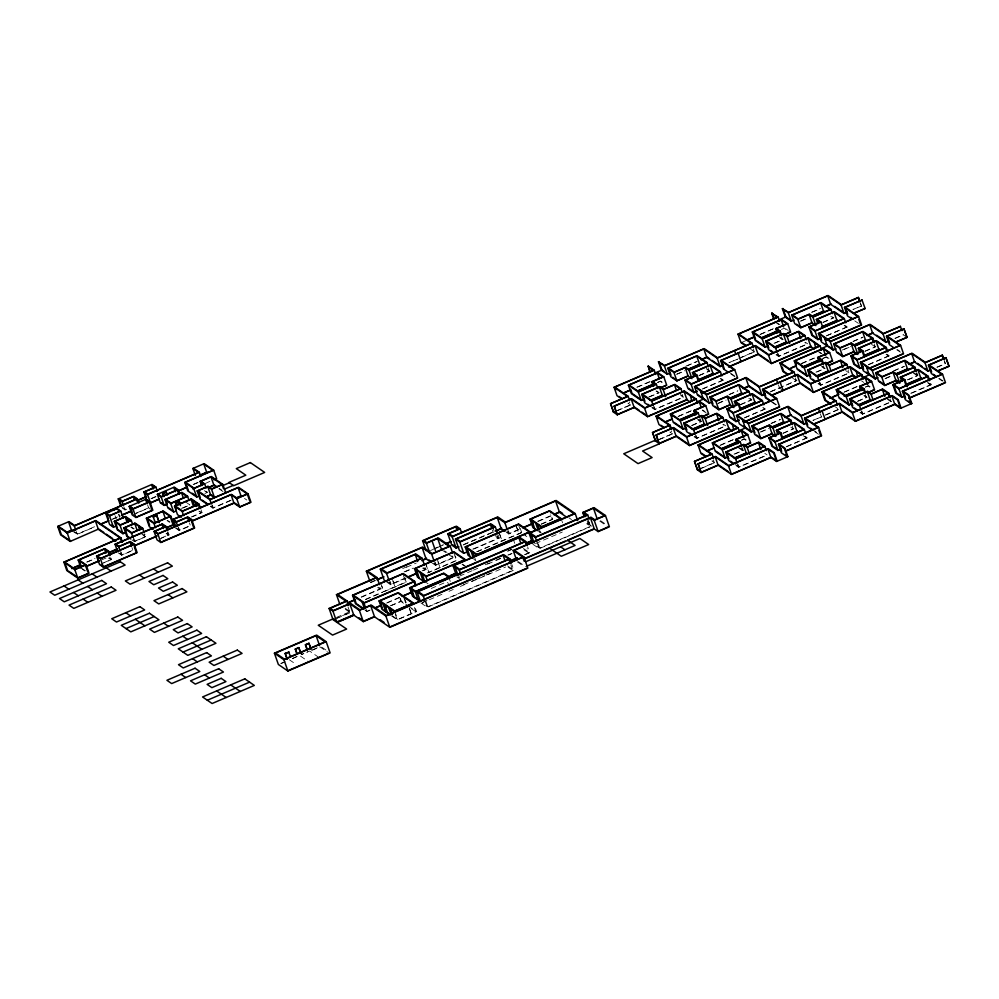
<?xml version="1.0" encoding="UTF-8"?>
<svg xmlns="http://www.w3.org/2000/svg" width="999" height="999" viewBox="0 0 999 999"><rect width="100%" height="100%" fill="white"/><g stroke="black" fill="none" stroke-linecap="round" stroke-linejoin="round"><path stroke-width="0.75" stroke-dasharray="5 3.75" d="M151.011 498.601L156.643 496.191M122.477 508.216L125.012 509.965L127.835 508.753M151.773 498.489L155.994 496.678M94.543 526.735L77.647 533.978L74.213 531.618M112.85 518.893L119.892 515.871M193.107 484.478L198.739 482.055M71.553 530.419L77.273 534.353L94.48 526.972M111.688 519.605L120.28 515.909M193.906 484.34L198.114 482.542M136.376 513.061L149.051 507.629M205.369 483.479L210.252 481.168M132.904 514.76L148.676 508.004L147.69 505.182M204.895 493.481L207.63 492.307L205.082 490.559M181.456 508.429L189.81 504.845L185.539 501.91M182.917 508.016L190.559 504.732M143.069 534.952L144.93 536.875L134.79 541.221L132.38 539.56M199.575 511.563L202.01 512.612L192.158 516.833M191.221 517.02L201.261 512.724L198.376 510.739M86.551 562.125L94.992 558.503M131.88 539.847L134.428 541.595L145.692 536.763L144.705 533.941M210.801 506.068L213.274 507.779L231.581 499.937M87.3 562.012L94.343 558.99M210.352 506.393L212.899 508.154L231.206 500.299M101.798 559.84L106.056 558.016M103.759 562.712L110.802 559.69L109.815 556.88M119.855 553.334L122.065 554.857L133.329 550.024M161.251 538.061L168.294 535.039L167.308 532.23M176.236 527.922L179.558 530.207L190.821 525.374M100.287 564.41L111.551 559.577L110.564 556.768M117.994 552.684L121.691 555.232L132.954 550.399L131.968 547.589M159.191 539.16L169.043 534.927L168.057 532.117M175.474 528.034L179.183 530.581L190.447 525.749L189.46 522.939M636.738 387.237L650.811 381.206M686.013 366.109L697.277 361.276M760.651 334.103L774.725 328.072M811.338 312.375L819.779 308.753M637.487 387.125L650.162 381.693M687.05 365.871L696.915 361.65M741.683 342.445L745.916 340.634M759.989 334.603L774.075 328.559M812.374 312.138L820.816 308.516M657.841 382.23L660.639 381.044L663.074 382.717M676.348 374.3L684.715 370.716M800.261 321.166L807.242 318.182M657.442 382.617L660.264 381.406L664.834 384.565M677.16 374.163L684.203 371.153M781.355 329.483L784.178 328.284L789.897 332.217M801.073 321.029L806.705 318.619M616.296 410.914L630.369 404.882L629.382 402.06M648.676 397.028L658.541 392.807L655.993 391.059M699.375 375.299L709.228 371.066L708.241 368.256M728.945 362.612L737.574 359.128L729.52 362.575M738.798 358.391L754.282 351.748L753.296 348.938M774 343.294L782.442 339.672L781.468 336.863M823.276 322.165L833.141 317.932L830.756 316.296M852.846 309.478L861.488 305.994L853.433 309.453M617.694 410.527L631.131 404.77L628.696 403.097M649.587 396.853L659.29 392.694L655.469 390.072M698.888 375.711L709.977 370.954M741.608 357.392L755.044 351.636L752.609 349.962M774.887 343.132L783.204 339.56L779.382 336.938M822.801 322.577L833.89 317.832L831.418 316.121M651.41 406.78L654.994 409.24L683.154 397.165L682.167 394.343M702.871 388.711L722.577 380.257L721.59 377.435M776.523 354.458L778.908 356.106L807.067 344.031L804.782 342.457M826.772 335.577L846.49 327.123L845.504 324.313M652.135 407.904L654.62 409.602L683.903 397.053M702.409 389.111L723.338 380.144L722.352 377.335M776.048 354.77L778.533 356.481L807.816 343.918L805.381 342.232M826.323 335.976L847.252 327.01L846.265 324.2M678.696 416.108L691.37 410.676M729.395 394.38L737.836 390.746M801.21 363.586L815.284 357.542M853.308 341.246L863.161 337.013M678.046 416.608L692.132 410.564M729.02 394.742L737.462 391.121M801.96 363.474L816.046 357.43M852.934 341.621L862.786 337.387M718.318 403.171L725.286 400.174M822.327 358.566L825.124 357.38M842.232 350.037L850.599 346.453M717.719 403.646L726.161 400.025M823.326 358.354L826.136 357.155L831.867 361.089M844.442 349.3L850.074 346.89M658.254 439.785L672.339 433.753L671.353 430.931M692.057 425.299L700.499 421.678L699.512 418.856M739.934 404.77L751.198 399.937L750.212 397.127M770.903 391.483L796.253 380.619L795.266 377.797M815.971 372.165L824.412 368.544L823.426 365.721M865.246 351.036L875.112 346.803L874.125 343.993M894.817 338.349L903.271 334.727L906.892 337.225M659.665 439.398L673.089 433.641L670.666 431.968M691.545 425.724L701.261 421.566L700.274 418.743M740.858 404.583L751.947 399.825L749.462 398.126M770.142 392.02L797.002 380.507L793.368 377.997M816.845 372.003L825.174 368.431M864.772 351.448L875.861 346.69L873.376 344.992M895.404 338.324L903.458 334.865M433.578 548.913L437.799 547.102M439.21 546.49L443.431 544.68M430.457 550.561L433.254 549.375M434.64 548.776L443.019 545.179M694.58 436.463L696.952 438.111L725.124 426.036L722.826 424.45M744.829 417.582L764.547 409.128L762.162 407.48M818.481 383.329L820.866 384.977L849.038 372.902L848.051 370.08M868.743 364.448L888.461 355.994L887.474 353.184M694.105 436.775L696.59 438.474L725.873 425.924L723.438 424.238M744.38 417.982L765.296 409.016L764.31 406.193M818.019 383.641L820.504 385.352L849.787 372.789M868.293 364.847L889.21 355.881L888.223 353.072M374.525 580.619L370.304 582.429L372.689 584.078M402.684 568.543L406.905 566.733M375.636 580.469L371.428 582.267L373.813 583.903M406.456 567.245L416.258 563.049M463.736 544.505L494.717 531.218M463.174 545.054L492.744 532.38M404.12 571.878L412.637 568.219M405.094 571.778L413.536 568.156M361.538 596.84L379.832 588.998L377.46 587.35M385.377 580.232L391.108 584.165L405.182 578.121M422.077 570.879L424.9 569.68L423.913 566.858M433.778 563.199L436.163 564.847L453.059 557.592L452.072 554.782M472.777 549.15L498.114 538.274L497.127 535.464M506.843 531.693L509.378 533.441L520.654 528.621M537.549 521.366L550.212 515.934M361.251 597.277L380.969 588.823L379.982 586.013M386.763 582.13L390.547 584.727L406.156 578.034M423.189 570.729L426.024 569.505L425.037 566.695M432.03 562.937L435.601 565.397L454.195 557.43L451.785 555.781M473.701 549.063L499.25 538.111L498.264 535.302M506.281 532.255L508.828 534.003L520.092 529.17M538.399 521.328L551.061 515.896M720.666 444.98L734.752 438.948M771.353 423.251L779.807 419.617M844.58 391.845L857.254 386.413M893.868 370.716L903.72 366.496M720.017 445.479L734.09 439.435M770.991 423.613L780.843 419.393M843.93 392.345L858.004 386.301M893.493 371.091L904.757 366.258M365.347 599.462L406.181 581.955L404.707 577.734M427.31 572.902L456.88 560.227L455.394 556.006M476.585 551.773L521.653 532.455L525.462 535.077M541.358 524L552.622 519.168L551.635 516.346M365.909 599.437L382.467 592.345M455.144 561.176L428.908 572.427L426.436 565.397M477.197 551.723L521.278 532.817L518.806 525.786M541.358 524.213L552.247 519.542L550.287 513.911M741.782 439.972L744.567 438.786L748.226 441.296M760.289 432.043L768.656 428.459M865.696 386.85L868.481 385.651L872.139 388.174M885.589 378.309L891.17 375.924M741.383 440.359L744.193 439.148L749.924 443.094M761.088 431.905L768.131 428.883M865.296 387.225L868.106 386.026L873.825 389.96M885.002 378.771L892.045 375.761M336.551 617.394L349.225 611.962M334.465 619.105L349.95 612.462L343.993 608.366M337 618.331L351.086 612.3M370.142 609.977L367.307 611.201L365.597 610.014M387.137 602.697L399.875 597.227M507.692 550.998L511.85 549.225M365.035 610.252L366.933 611.563L369.755 610.364M386.65 603.121L399.325 597.677M507.742 551.186L511.975 549.375M698.813 469.268L714.31 462.624L713.323 459.802M734.015 454.17L742.469 450.549L741.483 447.727M783.303 433.042L793.156 428.808L792.17 425.999M812.874 420.354L821.515 416.87L813.461 420.317M825.549 414.922L838.223 409.49L835.788 407.817M857.929 401.036L866.383 397.415L865.396 394.593M907.217 379.907L917.07 375.674L916.083 372.864M936.787 367.22L945.229 363.599L944.255 360.789M701.635 468.269L715.059 462.512L712.637 460.839M734.902 453.996L743.219 450.437L742.232 447.614M782.829 433.454L793.918 428.696M825.549 415.134L838.973 409.378M857.429 401.461L867.132 397.302L863.323 394.68M908.116 379.732L917.831 375.562L916.845 372.752M937.362 367.182L945.429 363.736L944.442 360.914M485.202 564.797L489.448 562.974M496.515 559.952L500.761 558.129M507.829 555.094L512.075 553.271M390.284 605.819L401.298 601.098L407.018 605.032M459.465 576.161L472.14 570.716M473.538 570.117L477.772 568.306M487.624 564.085L501.71 558.041M508.741 555.019L511.563 553.821M535.501 543.556L562.25 532.08M391.146 605.656L400.924 601.473L405.344 604.52M431.243 588.473L446.416 581.967L448.551 583.428M589.51 522.527L586.688 523.726L590.509 526.361L539.81 548.089L534.09 544.155M524.325 554.732L528.546 552.922L527.072 548.701M525.437 554.57L529.682 552.759L527.709 547.127M532.954 544.318L539.26 548.651L590.222 526.798M422.39 602.385L429.483 599.338M463.561 584.727L473.501 580.469M474.925 579.857L484.865 575.599M486.276 574.987L490.534 573.164M280.994 663.336L284.94 661.638M292.42 658.428L296.391 656.73M312.687 649.737L319.28 646.915M441.908 594.33L422.102 602.834L427.822 606.768L512.737 570.354L510.776 564.722M448.988 591.296L453.234 589.472M460.314 586.438L464.56 584.627M471.64 581.593L505.606 567.02M735.351 464.51L738.923 466.983L767.082 454.907L764.797 453.321M786.8 446.453L806.518 437.999L805.531 435.177M860.451 412.2L862.836 413.848L890.996 401.773L890.009 398.951M910.713 393.319L930.431 384.865L929.445 382.043M280.881 663.698L285.065 661.9M292.707 658.628L299.475 655.406L308.728 661.775M311.663 650.499L320.042 646.915L327.722 652.197M736.076 465.646L738.548 467.345L767.844 454.795M786.35 446.853L807.267 437.887L806.28 435.064M859.989 412.512L862.462 414.223L891.757 401.66L886.875 398.301M911.65 393.131L931.18 384.752L930.194 381.943M392.12 615.684L397.652 619.492L415.796 611.7L414.323 607.479M391.558 615.921L397.277 619.867L416.558 611.6L414.585 605.968M420.966 602.996L427.26 607.33L513.873 570.192L511.9 564.56M897.464 349.613L899.899 351.286M939.435 378.484L943.081 380.994M854.744 320.854L858.391 323.351M896.715 349.725L900.361 352.222M938.685 378.596L942.319 381.094M844.767 325.312L847.252 327.01M886.737 354.17L889.21 355.881M914.11 373.014L917.831 375.562M927.459 382.192L931.18 384.752M844.105 325.487L846.49 327.123M871.528 344.343L875.112 346.803M886.076 354.358L888.461 355.994M913.498 373.214L917.07 375.674M928.046 383.229L930.431 384.865M777.559 323.102L779.932 324.737M785.763 328.746L788.211 330.432M819.53 351.973L821.902 353.596M826.51 356.78L828.958 358.454M861.5 380.844L863.86 382.467M774.637 321.715L779.22 324.862M818.893 352.16L821.178 353.733M845.604 370.542L849.038 372.902M887.562 399.413L890.996 401.773M821.353 365.809L823.9 367.557M779.907 337.924L782.442 339.672M821.865 366.795L824.412 368.544M863.835 395.666L866.383 397.415M835.326 406.868L837.761 408.541M750.649 349.238L754.282 351.748M792.607 378.109L796.253 380.619M782.979 390.359L779.357 387.862L778.371 385.052M730.381 373.039L735.227 376.373M772.339 401.91L777.197 405.244M814.31 430.781L816.732 432.455M730.831 373.988L735.689 377.322M771.59 402.023L776.448 405.357M814.772 431.73L818.406 434.228M706.256 368.394L708.741 370.105M720.853 378.434L723.338 380.144M762.824 407.305L765.296 409.016M804.782 436.176L807.267 437.887M706.842 369.43L709.228 371.066M720.192 378.609L722.577 380.257M748.813 398.301L751.198 399.937M790.771 427.172L793.156 428.808M802.934 435.539L806.518 437.999M680.244 394.53L682.692 396.203M702.597 409.915L705.044 411.588M680.868 395.579L683.154 397.165M702.235 410.277L707.954 414.223M697.439 418.943L701.261 421.566M739.41 447.814L743.219 450.437M697.964 419.93L700.499 421.678M738.648 447.914L742.469 450.549M627.946 403.209L630.369 404.882M669.917 432.08L672.339 433.753M711.875 460.951L714.31 462.624M600.499 520.654L606.855 525.024M599.812 521.128L607.067 526.111M591.633 526.186L587.824 523.563L586.838 520.754M568.98 517.832L571.515 519.58M539.198 531.318L541.108 532.629M538.636 531.555L540.546 532.867L539.56 530.057M523.488 534.34L526.81 536.625M523.389 548.426L529.682 552.759M523.976 549.775L528.546 552.922M497.052 536.6L499.25 538.111M498.114 538.274L496.216 536.962L494.73 532.742M518.281 561.588L525.636 566.645M517.157 561.75L524.3 566.67M507.579 565.859L513.873 570.192M508.166 567.207L512.737 570.354M473.863 559.328L475.774 560.639L474.787 557.829M444.58 550.824L446.978 552.472M441.608 549.725L446.703 553.221M447.977 554.095L453.059 557.592M462.599 564.16L467.045 567.22M462.038 564.398L464.248 565.921M458.054 576.76L459.965 578.071M456.918 576.923L459.115 578.433M423.514 567.782L426.024 569.505M422.602 568.094L424.9 569.68M425.636 582.13L428.059 583.803M408.204 605.856L416.558 611.6M411.126 608.491L415.796 611.7M378.584 587.187L380.969 588.823M244.493 498.439L246.79 500.012M219.405 488.461L221.953 490.209M218.868 488.723L223.776 492.107M204.32 490.671L206.868 492.42M345.117 608.191L349.887 611.475M167.495 520.317L170.03 522.065M149.201 508.354L150.399 509.178M167.058 520.641L169.468 522.302M166.571 533.229L169.043 534.927M166.071 533.516L168.294 535.039M121.953 507.23L125.387 509.59L124.4 506.768M321.79 647.165L327.747 651.273M131.381 526.923L134.241 528.883M141.87 534.14L145.692 536.763M130.819 527.16L133.491 528.995M318.868 657.429L309.615 651.061L301.236 654.657L307.854 651.81M289.335 659.752L296.278 664.522M109.091 557.879L111.551 559.577M108.591 558.166L110.802 559.69M81.918 568.369L85.477 570.816M82.355 569.293L84.728 570.928M860.501 303.172L861.488 305.994M860.314 303.047L861.3 305.856M861.85 411.026L862.836 413.848M861.475 411.401L862.462 414.223M819.879 382.155L820.866 384.977M819.517 382.53L820.504 385.352M820.341 413.923L821.515 416.87M777.921 353.284L778.908 356.106M777.547 353.658L778.533 356.481M778.558 385.177L779.545 387.999M737.936 464.16L738.923 466.983M737.562 464.535L738.548 467.345M695.978 435.289L696.952 438.111M695.604 435.664L696.59 438.474M654.008 406.418L654.994 409.24M653.633 406.793L654.62 409.602M588.536 520.729L590.509 526.361M587.961 520.454L589.447 524.687M587.125 520.816L588.598 525.049M561.113 518.593L562.587 522.814M538.336 543.868L539.81 548.089M537.287 543.019L539.26 548.651M520.167 528.221L521.653 532.455M516.058 525.349L519.018 533.791M516.371 526.623L518.831 533.653M513.236 539.123L514.722 543.344M508.391 530.631L509.378 533.441M507.842 531.193L508.828 534.003M499.662 533.99L502.122 541.033M498.976 532.455L501.935 540.896M493.256 528.521L494.243 531.331M492.332 530.019L493.319 532.842M454.033 553.558L456.506 560.601M448.801 577.197L450.274 581.418M437.212 559.153L440.172 567.594M438.012 561.838L439.972 567.469M435.177 562.025L436.163 564.847M434.615 562.587L435.601 565.397M425.761 563.848L428.708 572.302M425.849 601.136L427.822 606.768M425.287 601.698L427.26 607.33M403.346 575.299L405.806 582.33L383.841 591.745L381.868 586.126M409.39 608.191L411.363 613.823M409.19 608.066L411.163 613.698M404.558 598.001L406.518 603.621M403.996 598.239L405.956 603.871M400.312 598.276L401.298 601.098M399.937 598.651L400.924 601.473M392.157 578.471L395.104 586.925M392.944 581.156L394.917 586.788M390.122 581.343L391.108 584.165M389.56 581.905L390.547 584.727M394.692 611.038L397.652 619.492M395.304 614.235L397.277 619.867M380.694 583.179L383.653 591.62M365.946 608.753L366.933 611.563M347.977 606.83L349.463 611.051M212.287 504.97L213.274 507.779M211.913 505.344L212.899 508.154M201.024 509.79L202.01 512.612M178.571 527.397L179.558 530.207M178.197 527.772L179.183 530.581M143.943 534.053L144.93 536.875M124.026 507.142L125.012 509.965M133.804 538.399L134.79 541.221M133.441 538.773L134.428 541.595M118.918 514.073L119.905 516.883M118.544 514.448L119.53 517.257M115.047 515.734L116.221 518.681M121.079 552.047L122.065 554.857M120.704 552.422L121.691 555.232M76.286 531.543L77.273 534.353"/><path stroke-width="1.5" d="M120.704 505.931L118.244 498.888L152.035 484.403L155.856 487.025L157.33 491.246M103.771 532.455L98.726 528.983L70.192 541.433L60.664 534.877L57.705 526.436L68.968 521.603L74.688 525.536L136.651 498.976L137.625 501.785M195.342 475.512L192.882 468.469L204.146 463.636L213.686 470.204L216.633 478.646L213.823 479.857M146.791 500.412L143.831 491.97L155.095 487.137L151.661 484.777L153.147 488.998M118.244 498.888L122.053 501.51L133.329 496.69L136.651 498.976M146.553 497.49L144.593 491.858L155.856 487.025M66.483 532.592L71.553 530.419L68.594 521.977L74.313 525.911L137.4 498.863L138.873 503.084M143.831 491.97L147.54 494.517L199.35 472.29L200.836 476.523M116.259 525.949L113.436 527.16L109.628 524.537L105.682 513.274L109.74 511.738M136.688 500.699L145.142 497.077M137.575 500.524L146.104 496.878M67.695 531.855L71.928 530.044M200.062 475.099L207.105 472.077M200.387 475.174L206.731 472.452L203.771 464.011L212.924 470.317L184.765 482.392L187.725 490.834L196.691 497.002L199.425 495.829M57.705 526.436L67.245 532.991L95.405 520.916L120.205 537.974L121.678 542.195M129.196 506.431L146.091 499.175L149.912 501.81L152.859 510.252L135.964 517.494L132.155 514.872L129.196 506.431L133.017 509.053L135.964 517.494M166.945 504.208L164.136 505.419L160.315 502.797L157.355 494.355L174.251 487.1L178.072 489.735L179.545 493.956M188.474 490.721L185.514 482.28L213.686 470.204M105.682 513.274L109.49 515.896L120.754 511.063L123.227 518.106M162.775 493.643C172.702 490.646 158.804 492.495 163.761 496.466M178.796 494.068L177.31 489.835L161.551 496.603L158.117 494.243M133.017 509.053L149.912 501.81M157.355 494.355L161.176 496.978L178.072 489.735M201.573 485.576L200.1 481.356L211.363 476.523L222.802 484.39L225.762 492.844M101.586 523.713L108.629 520.704M122.702 514.66L131.156 511.038M150.861 502.584L159.316 498.963M177.622 491.121L187.475 486.888M202.335 485.464L200.849 481.243L210.989 476.898L222.053 484.503L223.526 488.723M100.212 524.525L108.816 520.829M121.716 515.297L131.756 511.001M147.203 503.771L145.717 499.55L150.499 502.959L158.903 499.35M178.509 490.946L186.913 487.35M125.787 532.504L122.977 533.716L117.258 529.782L114.298 521.341L125.562 516.508L131.281 520.442L132.767 524.662M175.899 511.026L173.664 511.988L167.944 508.041L164.985 499.6L181.88 492.357L187.612 496.291L189.086 500.511M115.047 521.228L125.187 516.883L130.532 520.554L120.392 524.9L115.047 521.228L117.52 528.259M165.747 499.488L181.518 492.732L186.85 496.403L171.079 503.159L165.747 499.488L167.22 503.708M192.695 488.911L203.908 483.978L200.1 481.356M184.765 482.392L193.731 488.548L204.67 483.866L206.144 488.086M128.921 519.88L127.16 519.305L128.147 522.115M136.339 517.12L152.11 510.364M167.37 503.821L164.498 505.044L161.064 502.684M207.792 504.632L200.125 499.363L197.165 490.921L208.104 486.226L211.913 488.848L222.053 484.503M200.387 497.839L197.914 490.809L207.73 486.6L211.538 489.223L214.498 497.664L210.689 495.042L207.73 486.6M114.298 521.341L120.017 525.274L131.281 520.442M164.985 499.6L170.717 503.533L187.612 496.291M208.691 487.375L214.323 484.965L216.858 486.713M208.878 487.512L213.948 485.339L216.408 487.025M180.17 504.333C180.956 498.913 172.552 502.509 176.648 505.844M175.662 503.034L179.183 501.523M211.538 489.223L222.802 484.39M175.861 504.857L180.17 503.021M130.607 538.973L126.786 536.338L123.839 527.897L135.102 523.064L142.732 528.321L144.206 532.542M153.134 529.308L149.326 526.685L146.366 518.231L163.262 510.988L170.891 516.246L173.851 524.687L166.808 527.709M181.294 517.232L177.485 514.61L174.525 506.156L191.421 498.913L199.051 504.17L200.537 508.391M124.588 527.784L134.728 523.439L141.97 528.421L131.843 532.779L124.588 527.784L127.547 536.238L129.957 537.899M149.588 525.162L147.115 518.131L162.887 511.363L170.142 516.346L173.089 524.8L165.921 527.872M176.261 508.866L175.275 506.056L191.046 499.288L198.302 504.27L199.775 508.503M222.352 485.776L229.395 482.754M155.357 522.689L153.197 516.933L156.718 515.422L159.365 522.589M156.905 515.546L153.197 516.933M206.955 496.428L211.051 494.667L214.872 497.302M206.481 496.853L210.689 495.042M224.763 489.011L233.217 485.389M125.886 532.255L123.352 533.341L118.007 529.67M138.849 527.347L140.597 527.922L138.849 527.347L139.835 530.157M196.903 506.518L195.916 503.708L197.665 504.283M170.142 516.346L154.37 523.114L147.115 518.131M198.302 504.27L182.53 511.038L175.275 506.056M197.914 490.809L210.314 499.338L238.474 487.262L248.014 493.818L250.974 502.272L239.71 507.092L236.751 498.651L231.031 494.717L173.277 519.48L176.598 521.765L187.862 516.933L191.671 519.555L194.63 528.009L160.839 542.494L157.03 539.872L154.071 531.431L165.335 526.598L162.013 524.313L115.784 544.13L119.106 546.416L130.37 541.583L134.191 544.205L137.15 552.659L103.347 567.145L99.538 564.522L96.578 556.081L107.842 551.248L104.52 548.963L78.958 559.927L86.089 564.835L89.048 573.276L77.785 578.109L66.833 570.579L63.874 562.125L120.205 537.974M123.839 527.897L131.468 533.141L142.732 528.321M146.366 518.231L153.996 523.488L170.891 516.246M174.525 506.156L182.155 511.413L199.051 504.17M67.582 570.466L64.635 562.012L120.954 537.862L122.427 542.095M197.165 490.921L209.94 499.712L238.112 487.637L247.265 493.931L249.725 500.974M81.156 568.481L78.197 560.027L104.895 548.588L108.604 551.136L110.077 555.357M117.495 551.273L115.035 544.243L162.387 523.938L166.084 526.485L167.57 530.706M174.987 526.623L172.515 519.592L231.406 494.343L237.125 498.276L247.265 493.931M98.314 558.778L97.34 555.968L108.604 551.136M115.035 544.243L118.731 546.79L130.007 541.957L133.441 544.318L100.762 558.329L97.34 555.968M166.084 526.485L154.82 531.318L158.254 533.678L190.921 519.667L187.487 517.307L176.224 522.14L172.515 519.592M73.876 567.557L79.508 565.134M109.078 552.459L117.52 548.838M235.801 498.114L241.433 495.704M71.816 568.656L80.257 565.034M108.416 552.959L116.871 549.325M236.838 497.889L241.059 496.078L238.112 487.637M236.751 498.651L248.014 493.818M87.8 571.977L85.34 564.947L75.2 569.293L64.635 562.012M63.874 562.125L74.825 569.667L86.089 564.835M96.578 556.081L100.4 558.703L134.191 544.205M154.071 531.431L157.879 534.053L191.671 519.555M86.776 566.071L99.425 560.651M134.703 545.516L156.98 535.963M192.295 520.816L234.365 502.784L240.085 506.718L250.225 502.372M86.176 566.545L98.963 561.063M134.153 545.966L156.568 536.363M191.733 521.278L233.991 503.159L239.71 507.092M88.299 573.389L78.159 577.734L68.756 571.266M136.388 552.759L103.721 566.77L101.436 565.197M161.214 542.12L193.881 528.109L191.421 521.078M649.737 372.04L648.326 366.158L654.245 370.229L655.719 374.45M670.154 373.127L667.344 374.325L661.425 370.267L658.466 361.813L664.76 365.509L704.183 348.601L717.532 357.792L751.323 343.306L737.974 334.116L777.397 317.207L771.678 313.274L778.159 317.095L779.632 321.328M794.068 319.992L791.245 321.203L785.339 317.133L782.379 308.691L788.661 312.375L828.096 295.479L841.445 304.658L858.341 297.415L860.014 301.773M621.878 399.038L617.02 395.691L614.06 387.25L653.483 370.342L647.764 366.408M615.809 389.947L614.822 387.137L654.245 370.229M658.466 361.813L664.385 365.884L703.808 348.976L717.157 358.166L720.117 366.608L722.801 365.459M778.159 317.095L738.723 334.003L752.085 343.194L753.558 347.415M782.379 308.691L788.298 312.749L827.721 295.854L841.071 305.032L844.03 313.474L846.715 312.325M655.094 372.977L661.987 370.017L664.273 371.591M778.995 319.842L785.901 316.883L791.62 320.829M644.043 399.238L641.271 400.424L631.343 393.594L628.383 385.152L657.679 372.59L663.786 376.798L666.733 385.239L659.702 388.261M690.684 377.809L688.136 376.061L676.872 380.894L670.779 376.698L667.819 368.244L697.102 355.694L707.017 362.512L708.503 366.733M767.956 346.104L765.172 347.29L755.256 340.472L752.297 332.018L781.593 319.468L787.699 323.664L790.646 332.105L783.616 335.127M791.732 315.11L797.826 319.318L809.103 314.485L812.911 317.108L815.871 325.549L812.05 322.927L800.786 327.759L794.68 323.564L791.732 315.11L821.016 302.56L830.931 309.378L832.417 313.599M657.305 372.964L629.145 385.04L638.686 391.608L655.581 384.353L651.76 381.73L663.024 376.91L657.305 372.964L659.278 378.596M668.568 368.132L696.728 356.056L706.268 362.625L689.372 369.867L685.551 367.245L674.288 372.078L668.568 368.132L671.028 375.174M755.519 338.948L753.059 331.905L781.218 319.83L786.937 323.776L775.674 328.609L777.16 332.829M820.641 302.934L792.482 315.01L798.201 318.943L809.465 314.111L813.286 316.733L830.181 309.49L820.641 302.934L823.601 311.376L812.337 316.208M622.652 393.281L629.695 390.259M701.51 359.465L707.142 357.055L709.565 358.716M746.565 340.147L753.608 337.125M825.424 306.331L831.056 303.921M623.401 393.169L630.444 390.147M701.136 359.84L706.768 357.43L720.117 366.608M747.314 340.035L754.357 337.013M825.049 306.705L830.681 304.295L844.03 313.474M653.995 385.851L652.522 381.618L663.786 376.798M667.819 368.244L673.925 372.452L685.189 367.62L688.998 370.242L691.957 378.683M777.909 332.717L776.423 328.496L787.699 323.664M638.324 390.609L653.658 384.028M688.898 368.918L700.062 364.136M762.237 337.475L777.572 330.894M811.425 316.383L823.975 311.001M637.737 391.071L653.221 384.428M688.423 369.33L699.687 364.51L696.728 356.056M761.65 337.937L777.135 331.293M690.396 402.147L686.962 399.787L647.539 416.695L634.19 407.505L617.295 414.747L613.473 412.125L610.514 403.683L627.422 396.428L614.06 387.25M780.968 335.452L779.495 331.231L762.599 338.474L753.059 331.905M610.514 403.683L628.171 396.328L629.645 400.549M628.383 385.152L638.311 391.983L656.331 384.253L657.817 388.474M688.998 370.242L707.017 362.512M717.157 358.166L752.085 343.194M752.297 332.018L762.225 338.848L780.244 331.119L781.717 335.339M812.911 317.108L830.931 309.378M841.071 305.032L858.528 297.552M639.422 410.477L634.565 407.13L617.095 414.622L614.148 406.168L631.605 398.688L644.954 407.867L684.377 390.971L696.216 399.101L697.689 403.321M649.662 406.193L644.705 402.784L641.745 394.343L659.765 386.613L663.586 389.235L674.849 384.403L680.956 388.599L681.93 391.421M693.918 376.823L692.432 372.602L710.451 364.872L720.379 371.703L721.852 375.924M728.408 372.315L723.551 368.968L720.591 360.527L755.519 345.554L768.868 354.745L808.291 337.837L820.117 345.966L821.603 350.199M773.576 353.059L768.606 349.65L765.659 341.208L783.678 333.479L787.487 336.101L798.763 331.268L804.857 335.477L806.343 339.697M817.819 323.688L816.345 319.468L834.365 311.738L844.292 318.569L845.766 322.789M852.322 319.18L847.464 315.846L844.505 307.392L862.162 300.037L845.266 307.28L847.726 314.323M614.148 406.168L631.231 399.063L644.58 408.241L647.539 416.695M644.954 401.261L642.494 394.23L659.39 386.988L663.211 389.61L665.671 396.64M697.002 375.112L685.739 379.945L691.458 383.891L719.617 371.815L710.089 365.247L693.181 372.49L697.002 375.112L698.975 380.744M724.312 368.868L721.353 360.414L755.144 345.929L768.493 355.107L771.453 363.561L810.876 346.653L814.31 349.013M768.868 348.139L766.408 341.096L783.303 333.853L787.125 336.476L789.585 343.519M820.916 321.99L809.652 326.81L815.371 330.756L843.531 318.681L834.003 312.113L817.095 319.355L820.916 321.99L822.889 327.61M661.763 387.162L665.983 385.352M687.112 376.298L677.247 380.519L672.677 377.372M785.676 334.028L789.897 332.217M812.424 322.552L801.161 327.385L796.578 324.238M696.84 391.508L694.043 392.707L687.936 388.499L684.989 380.057L696.253 375.224L698.226 380.856M820.741 338.374L817.956 339.573L811.85 335.377L808.89 326.923L820.167 322.09L816.345 319.468M663.211 389.61L674.475 384.777L680.194 388.711L652.035 400.786L642.494 394.23M787.125 336.476L798.388 331.643L804.108 335.589L775.948 347.664L766.408 341.096M613.473 412.125L616.296 410.914M641.633 400.05L644.455 398.838M720.491 366.233L723.313 365.035M844.405 313.112L847.214 311.9M616.358 411.101L613.661 412.25L610.714 403.808M650.249 400.412L662.724 395.055M698.164 379.857L713.411 373.314M730.269 366.096L758.478 353.996L768.181 360.676M774.163 347.277L786.638 341.92M822.077 326.723L837.324 320.192M854.182 312.962L865.122 308.491L853.845 313.311M651.086 400.262L662.349 395.429L659.39 386.988M697.552 380.332L713.036 373.688L710.089 365.247M728.533 367.045L758.104 354.37L771.453 363.561M774.999 347.128L786.263 342.295L783.303 333.853M821.465 327.197L836.95 320.567L834.003 312.113M641.745 394.343L651.66 401.161L680.956 388.599M684.989 380.057L691.083 384.253L720.379 371.703M765.659 341.208L775.574 348.027L804.857 335.477M808.89 326.923L814.997 331.131L844.292 318.569M126.024 628.596L154.196 616.52M712.125 401.998L709.302 403.196L697.477 395.067L694.517 386.625L733.953 369.717L720.591 360.527M836.038 348.863L833.216 350.075L821.39 341.933L818.431 333.491L857.866 316.583L844.505 307.392M644.58 408.241L684.015 391.333L695.454 399.213L656.031 416.121L658.99 424.563L663.848 427.909M702.459 393.144L737.662 378.047L734.702 369.605L695.279 386.513L706.718 394.38L746.153 377.472L759.502 386.663L793.293 372.177L779.944 362.987L819.367 346.079L807.929 338.211L768.493 355.107M821.653 340.409L819.192 333.379L858.616 316.471L861.575 324.912L826.373 340.01M694.417 392.332L697.24 391.121M818.331 339.198L821.141 337.987M690.297 395.03L691.708 400.911M814.21 341.908L815.621 347.777M649.325 415.709L687.337 399.413M704.52 392.045L736.9 378.159M771.827 363.186L811.25 346.278M827.022 339.523L860.813 325.025M657.767 418.818L656.78 416.009L696.216 399.101M694.517 386.625L706.343 394.755L745.778 377.847L759.128 387.038L762.087 395.479L764.772 394.33M820.117 345.966L780.694 362.874L794.055 372.065L795.529 376.286M818.431 333.491L830.256 341.621L869.692 324.712L883.041 333.903L886.001 342.345L888.685 341.196M697.052 401.848L703.958 398.888M820.966 348.713L827.871 345.754L825.574 344.18M686.001 428.109L683.229 429.295L673.314 422.465L670.354 414.023L699.65 401.461L705.744 405.669L708.703 414.11L701.66 417.132M732.654 406.68L730.107 404.932L718.843 409.765L712.737 405.557L709.777 397.115L739.073 384.565L748.988 391.383L750.474 395.604M809.914 374.975L807.142 376.161L797.227 369.33L794.267 360.889L823.551 348.339L829.657 352.535L832.617 360.976L826.985 363.386M833.69 343.981L839.797 348.189L851.061 343.356L854.882 345.979L857.841 354.42L854.02 351.798L842.756 356.631L836.65 352.435L833.69 343.981L862.986 331.431L872.901 338.249L874.387 342.47M672.09 416.733L671.116 413.911L699.275 401.835L704.994 405.769L693.731 410.601L695.204 414.822M710.539 397.003L738.698 384.927L748.239 391.496L731.343 398.738L727.522 396.116L716.258 400.949L710.539 397.003L712.999 404.046M796.503 365.01L795.017 360.776L823.188 348.701L828.908 352.647L817.644 357.467L819.118 361.7M872.152 338.361L862.612 331.805L834.452 343.881L840.171 347.814L851.435 342.982L855.256 345.604L872.152 338.361L873.138 341.171M664.622 422.152L671.665 419.13M743.468 388.336L749.1 385.926L761.25 394.268M791.345 367.807L795.566 365.996M867.382 335.202L873.014 332.792M665.371 422.04L672.414 419.018M743.106 388.711L748.738 386.301L762.087 395.479M789.285 368.906L796.328 365.884M867.007 335.577L872.639 333.167L886.001 342.345M695.966 414.722L694.48 410.489L705.744 405.669M709.777 397.115L715.883 401.323L727.147 396.491L730.968 399.113L733.928 407.555M819.879 361.588L818.393 357.367L829.657 352.535M680.282 419.48L695.629 412.899M729.47 398.389L742.032 393.007M804.195 366.346L818.144 360.364M853.383 345.254L865.946 339.872M679.695 419.942L695.192 413.299M730.394 398.201L741.658 393.381L738.698 384.927M802.209 367.42L819.105 360.164M854.307 345.08L865.571 340.247L862.612 331.805M658.254 439.785L655.444 440.996L652.484 432.555L669.38 425.299L670.366 428.121M822.939 364.323L821.453 360.102L804.557 367.345L795.017 360.776M883.041 333.903L900.499 326.423L883.416 333.529L870.054 324.35L830.631 341.246L819.192 333.379M652.484 432.555L670.142 425.199L671.615 429.42M670.354 414.023L680.269 420.854L698.301 413.124L699.775 417.345M730.968 399.113L748.988 391.383M759.128 387.038L794.055 372.065M794.267 360.889L804.183 367.719L822.214 359.99L823.688 364.21M854.882 345.979L872.901 338.249M687.449 443.519L676.523 436.001L659.065 443.494L656.106 435.04L673.576 427.56L686.925 436.738L726.348 419.842L738.174 427.972L739.66 432.192M691.62 435.064L686.663 431.655L683.703 423.214L701.735 415.484L705.544 418.106L716.807 413.274L722.914 417.47L724.4 421.703M735.876 405.694L734.402 401.473L752.422 393.743L762.349 400.574L763.823 404.795M770.379 401.186L765.521 397.839L762.562 389.398L797.477 374.425L810.838 383.616L850.261 366.708L862.087 374.837L863.573 379.058M815.534 381.93L810.576 378.521L807.617 370.08L825.649 362.35L829.457 364.972L840.721 360.139L846.827 364.348L848.313 368.569M859.789 352.56L858.316 348.339L876.335 340.609L886.25 347.44L887.736 351.66M894.292 348.052L889.435 344.717L886.475 336.263L903.933 328.783L907.08 337.35L895.816 342.182M656.106 435.04L673.201 427.934L686.55 437.112L689.51 445.566L728.933 428.658L732.367 431.019M686.925 430.132L684.465 423.101L701.36 415.859L705.169 418.481L707.642 425.512M738.973 403.983L727.709 408.816L733.428 412.749L761.588 400.674L752.047 394.118L735.152 401.361L738.973 403.983L740.946 409.615M765.783 396.328L763.311 389.285L797.115 374.8L810.464 383.978L813.423 392.432L852.846 375.524L856.28 377.884M810.838 377.01L808.378 369.967L825.274 362.724L829.083 365.347L831.056 370.979M886.975 351.773L885.501 347.552L875.961 340.984L859.065 348.226L862.886 350.861L864.859 356.481M889.697 343.194L887.224 336.151L904.12 328.908M703.733 416.034L707.954 414.223M730.481 404.558L719.218 409.39L714.635 406.243M826.235 363.499L831.867 361.089M854.395 351.423L843.131 356.256L837.412 352.322M738.798 420.379L736.013 421.578L729.907 417.37L726.947 408.928L738.211 404.096L740.184 409.727M862.711 367.245L859.927 368.444L853.82 364.235L850.861 355.794L862.125 350.961L864.098 356.593M705.169 418.481L716.445 413.648L722.165 417.582L694.005 429.657L684.465 423.101M829.083 365.347L840.346 360.514L846.078 364.448L817.919 376.523L808.378 369.967M859.152 367.282L854.57 364.136L851.623 355.681L862.886 350.861M426.036 550.524L422.589 540.671L456.381 526.186L460.202 528.808L461.675 533.029M762.462 395.104L765.271 393.906M458.953 546.865L456.131 548.076L451.748 545.054L447.802 533.803L459.065 528.971L455.831 526.735L423.726 540.509L426.96 542.732L438.224 537.912L450.249 546.178L452.709 553.209M658.316 439.972L655.631 441.121L652.672 432.679M422.589 540.671L426.411 543.294L437.674 538.461L449.113 546.341L431.755 553.946M460.202 528.808L448.938 533.628L452.747 536.263L497.814 516.933L505.444 522.19L556.131 500.449L575.212 513.573L577.672 520.616M692.207 429.27L704.695 423.926M740.134 408.728L755.381 402.185M772.239 394.967L783.166 390.484L780.019 381.918M784.327 389.785L800.436 382.867L810.152 389.548M816.121 376.148L828.608 370.791M864.048 355.594L879.295 349.063M896.153 341.833L907.08 337.35M689.51 445.566L676.161 436.376L659.253 443.618L656.306 435.177M693.056 429.133L704.32 424.3L701.36 415.859M739.522 409.203L755.007 402.56L752.047 394.118M771.902 395.317L800.062 383.241L813.423 392.432M816.97 375.999L828.233 371.166L825.274 362.724M863.436 356.069L878.92 349.425L875.961 340.984M885.501 347.552L857.342 359.628L851.623 355.681M683.703 423.214L693.631 430.032L722.914 417.47M726.947 408.928L733.054 413.124L762.349 400.574M807.617 370.08L817.544 376.898L846.827 364.348M850.861 355.794L856.967 360.002L886.25 347.44M369.805 581.031L366.358 571.178L422.677 547.027L432.217 553.583M434.128 561.176L431.655 554.145L422.127 547.577L367.482 571.003L377.023 577.572L379.495 584.602M183.029 652.085L211.189 640.009M447.802 533.803L452.197 536.813L497.252 517.494L504.882 522.752L507.342 529.782M754.095 430.869L751.273 432.067L739.447 423.938L736.488 415.484L775.911 398.589L762.562 389.398M877.996 377.734L875.186 378.933L863.361 370.804L860.401 362.362L899.824 345.454L886.475 336.263M686.55 437.112L725.973 420.204L737.424 428.084L698.001 444.992L700.948 453.434L705.806 456.78M744.43 422.015L779.632 406.918L776.673 398.476L737.237 415.384L748.688 423.251L788.111 406.343L801.473 415.534L835.264 401.049L821.915 391.858L861.338 374.95L862.324 377.772M810.464 383.978L849.887 367.083L861.338 374.95M863.623 369.28L861.15 362.25L900.586 345.342L903.533 353.783L869.742 368.281M384.253 580.394L380.307 569.13L415.796 553.921L422.09 558.254L424.55 565.284M415.234 554.482L381.443 568.968L387.162 572.902L420.954 558.416L415.234 554.482L417.694 561.513M466.608 552.11L463.761 553.321L459.378 550.312L455.432 539.048L490.921 523.838L495.304 526.848L497.777 533.891M490.359 524.388L456.568 538.886L460.377 541.508L494.18 527.022L490.359 524.388L491.833 528.621M446.241 543.481L450.474 541.67M445.816 543.98L451.398 541.595M736.388 421.203L739.198 419.992M860.301 368.069L863.111 366.858M732.267 423.901L733.678 429.782M856.18 370.779L857.579 376.648M339.922 604.495L336.463 594.642L375.899 577.734L366.358 571.178M377.023 577.572L337.6 594.48L347.14 601.036L348.614 605.257M380.307 569.13L386.601 573.463L422.09 558.254M431.655 554.145L450.249 546.178M455.432 539.048L459.827 542.07L495.304 526.848M504.882 522.752L555.569 501.011L574.075 513.736L529.02 533.066L532.467 542.919M689.884 445.192L729.307 428.284M745.079 421.516L778.87 407.03M813.798 392.058L853.221 375.149L855.581 376.773M868.993 368.394L902.784 353.896M377.335 579.42L382.979 576.997M422.402 560.089L426.623 558.279M377.035 579.87L384.041 576.86M421.865 560.639L426.061 558.841L430.831 562.125M496.116 530.619L501.748 528.196M495.566 531.168L501.198 528.758L505.007 531.381M738.174 427.972L698.751 444.88L712.1 454.07L713.586 458.291M736.488 415.484L748.313 423.626L787.736 406.718L801.098 415.909L804.058 424.35L806.742 423.201M829.257 402.697L825.624 400.187L822.664 391.745L862.087 374.837M860.401 362.362L872.227 370.492L911.65 353.584L925.012 362.774L927.971 371.216L930.656 370.067M363.124 608.94L355.494 603.696L352.535 595.254L403.221 573.513L414.672 581.393L416.146 585.614M414.485 568.681L453.921 551.773L465.359 559.652L425.936 576.56L414.485 568.681L417.445 577.122L423.801 581.505M465.184 546.952L518.693 524L530.132 531.88L476.623 554.82L465.184 546.952L468.144 555.394L471.953 558.016M529.957 519.18L549.662 510.726L561.113 518.593L541.396 527.047L529.957 519.18L532.917 527.622L537.362 530.681M362.088 607.604L356.243 603.583L353.284 595.142L402.859 573.888L413.923 581.493L415.397 585.726M530.706 519.068L549.3 511.088L560.364 518.706L541.77 526.673L530.706 519.068L533.166 526.098M739.023 430.719L745.928 427.759M862.936 377.585L869.829 374.625M727.971 456.98L725.199 458.166L715.284 451.336L712.324 442.894L741.608 430.332L747.714 434.54L750.674 442.982L743.631 446.004M751.748 425.986L757.854 430.182L769.118 425.362L772.939 427.984L775.886 436.426L772.077 433.803L760.813 438.636L754.707 434.428L751.748 425.986L781.043 413.436L790.958 420.254L792.432 424.475M851.885 403.846L849.113 405.032L839.197 398.201L836.238 389.76L865.521 377.21L871.628 381.406L874.587 389.847L868.955 392.257M875.661 372.852L881.767 377.06L893.031 372.227L896.852 374.85L899.799 383.291L895.991 380.669L884.727 385.502L878.62 381.306L875.661 372.852L904.944 360.302L914.872 367.12L916.345 371.341M741.233 430.706L713.074 442.782L722.614 449.35L739.51 442.095L735.701 439.473L746.965 434.64L741.233 430.706L743.706 437.749M754.969 432.917L752.509 425.874L780.669 413.798L790.209 420.367L791.183 423.176M838.473 393.868L836.987 389.647L865.146 377.572L870.878 381.518L859.615 386.338L861.088 390.572M914.11 367.232L904.582 360.676L876.41 372.752L882.142 376.685L893.406 371.853L897.214 374.475L914.11 367.232L915.096 370.042M584.228 516.695L582.742 512.475L594.018 507.642L605.456 515.521L609.402 526.773L598.139 531.605L594.193 520.342L590.372 517.719L514.335 550.324L523.876 556.893L527.822 568.144L389.822 627.31L374.563 616.82L363.299 621.653L353.771 615.084L336.863 622.327L333.054 619.705L329.108 608.441L346.004 601.198L336.463 594.642M347.14 601.036L330.244 608.279L333.479 610.514L350.374 603.271L359.915 609.827L371.178 604.994L386.438 615.496L522.752 557.055L524.225 561.276M347.452 602.884L354.495 599.862M408.004 576.923L416.446 573.301M523.464 527.41L531.918 523.788M554.445 514.123L560.077 511.713L562.612 513.461M347.177 603.321L355.619 599.7M407.58 577.422L417.507 573.164M522.902 527.971L532.767 523.738M553.883 514.685L559.515 512.275L566.92 517.357M329.108 608.441L332.929 611.076L349.825 603.821L359.365 610.389L363.299 621.653M706.593 451.024L713.623 448.002M785.439 417.207L791.071 414.797M833.316 396.678L838.948 394.268M909.352 364.073L914.984 361.663M707.342 450.911L714.385 447.889M785.064 417.582L790.696 415.159L804.058 424.35M829.844 398.376L838.298 394.755M908.978 364.448L914.609 362.038L927.971 371.216M737.924 443.593L736.45 439.36L747.714 434.54M861.837 390.459L860.364 386.238L871.628 381.406M722.252 448.351L737.599 441.77M771.44 427.26L783.99 421.878M846.165 395.217L860.114 389.235M896.752 373.526L907.904 368.743M721.665 448.813L737.15 442.17M772.352 427.072L783.628 422.252L780.669 413.798M844.167 396.291L861.063 389.036M896.265 373.951L907.529 369.118L904.582 360.676M413.923 581.493L364.348 602.747L353.284 595.142M352.535 595.254L363.986 603.121L414.672 581.393M786.388 450.886L821.59 435.789L818.631 427.347L779.208 444.255L784.927 448.189L787.886 456.63L776.623 461.463L770.903 457.53L731.48 474.425L718.119 465.247L701.223 472.49L697.414 469.867L694.455 461.426L711.35 454.17L698.001 444.992M790.209 420.367L773.301 427.609L769.492 424.987L758.229 429.82L752.509 425.874M864.41 391.783L863.423 388.973L846.528 396.216L836.987 389.647M943.943 359.515L942.282 355.157L925.386 362.4L912.025 353.221L872.602 370.117L861.15 362.25M694.455 461.426L712.1 454.07M712.324 442.894L722.24 449.712L740.271 441.995L741.745 446.216M772.939 427.984L790.958 420.254M801.098 415.909L836.013 400.936L837.499 405.157M836.238 389.76L846.153 396.591L864.172 388.861L865.658 393.082M896.852 374.85L914.872 367.12M925.012 362.774L942.469 355.294M456.431 575.511L452.984 565.659L519.443 537.162L525.736 541.495L527.21 545.716M518.881 537.724L454.108 565.496L459.84 569.43L524.612 541.658L518.881 537.724L520.854 543.356M531.131 535.714L530.144 532.892L575.212 513.573M333.728 618.606L318.244 625.237L332.555 635.089L346.628 629.045L337.088 622.489L353.983 615.234M516.658 560.339L513.211 550.486L590.933 517.157L594.755 519.792L604.333 515.684L593.456 508.204L583.878 512.312L587.699 514.935L589.173 519.155M728.209 471.553L718.493 464.872L701.036 472.365L698.076 463.911L715.534 456.431L728.895 465.609L768.318 448.713L774.225 452.772L777.185 461.226L772.452 457.967M733.591 463.936L728.633 460.527L725.674 452.085L743.706 444.355L747.514 446.978L758.778 442.145L764.884 446.341L766.358 450.574M777.846 434.565L776.373 430.344L794.392 422.614L804.307 429.445L805.793 433.666M812.337 430.057L807.492 426.71L804.532 418.269L839.447 403.296L852.809 412.487L892.232 395.579L898.138 399.65L901.098 408.091L895.191 404.021L855.756 420.929M857.504 410.801L852.547 407.392L849.587 398.951L867.607 391.221L871.428 393.843L882.691 389.011L888.798 393.219L890.271 397.44M901.76 381.431L900.274 377.21L918.306 369.48L928.221 376.311L929.707 380.532M936.25 376.923L931.393 373.576L928.446 365.135L945.903 357.654L949.05 366.221L937.786 371.054M379.058 600.923L398.339 592.657L413.598 603.146L394.318 611.413L379.058 600.923L382.018 609.365L390.284 615.047M409.602 587.824L443.831 573.139L449.55 577.085L415.322 591.758L409.602 587.824L412.562 596.266L418.281 600.199L415.322 591.758M698.076 463.911L715.159 456.805L728.521 465.984L731.48 474.425M728.895 459.003L726.435 451.973L743.331 444.73L747.14 447.352L749.612 454.383M780.931 432.854L769.667 437.687L775.399 441.62L803.558 429.545L794.018 422.989L777.122 430.232L780.931 432.854L782.904 438.486M807.754 425.199L805.281 418.156L839.073 403.671L852.434 412.849L855.394 421.303L894.817 404.395L900.536 408.329L911.8 403.496L908.84 395.055L903.121 391.121L942.544 374.213L945.504 382.654L908.89 398.351M852.809 405.881L850.336 398.838L867.244 391.596L871.053 394.218L873.026 399.85M928.945 380.644L927.472 376.423L917.931 369.855L901.036 377.098L904.844 379.732L907.317 386.763M931.655 372.065L929.195 365.022L946.09 357.779M379.82 600.811L397.964 593.019L412.849 603.259L394.692 611.038L379.82 600.811L382.28 607.842M359.365 610.389L370.629 605.556L385.889 616.058L389.822 627.31M745.691 444.905L749.924 443.094M772.452 433.429L761.188 438.261L756.605 435.114M868.193 392.37L873.825 389.96M352.909 615.134L337.425 621.778L334.178 619.542M452.984 565.659L459.278 569.992L525.736 541.495M529.02 533.066L535.314 537.387L587.699 514.935M780.768 449.25L777.984 450.449L771.877 446.241L768.918 437.799L780.182 432.967L782.155 438.598M904.682 396.116L901.897 397.315L895.791 393.107L892.831 384.665L904.095 379.832L900.274 377.21M747.14 447.352L758.403 442.52L764.135 446.453L735.963 458.529L726.435 451.973M871.053 394.218L882.317 389.385L888.036 393.319L889.023 396.141M902.259 396.94L896.54 393.007L893.581 384.553L904.844 379.732M375.811 607.554L380.057 605.731M402.709 596.016L412.624 591.77M450.549 575.511L456.218 573.076M525.536 543.356L530.981 541.021M375.387 607.941L381.019 605.531M402.135 596.478L412 592.245M447.202 577.147L455.644 573.526M526.048 543.344L531.68 540.921M700.287 468.843L697.602 469.992L694.642 461.55M420.479 601.585L417.02 591.733L503.633 554.595L509.927 558.928L511.413 563.149M274.413 653.209L316.658 635.089L326.186 641.658L330.132 652.909L287.887 671.028L278.359 664.46L274.413 653.209L283.953 659.765L287.887 671.028M508.803 559.09L503.071 555.157L418.156 591.57L423.876 595.504L508.803 559.09L510.277 563.311M316.096 635.651L275.537 653.034L284.503 659.203L325.062 641.82L316.096 635.651L319.543 645.504M734.178 458.141L746.653 452.797M783.478 437L797.352 431.056M814.197 423.838L825.137 419.355L821.99 410.776M826.285 418.656L842.407 411.738L852.122 418.419M858.091 405.02L870.566 399.662M906.006 384.465L921.265 377.934M938.111 370.704L949.05 366.221M735.014 458.004L746.29 453.171L743.331 444.73M781.493 438.074L796.977 431.431L794.018 422.989M813.873 424.188L842.032 412.112L855.394 421.303M858.928 404.87L870.191 400.037L867.244 391.596M905.394 384.94L920.891 378.296L917.931 369.855M888.036 393.319L859.877 405.394L850.336 398.838M927.472 376.423L899.312 388.499L893.581 384.553M725.674 452.085L735.601 458.903L764.884 446.341M768.918 437.799L775.024 441.995L804.307 429.445M849.587 398.951L859.502 405.769L888.798 393.219M892.831 384.665L898.938 388.861L928.221 376.311M594.193 520.342L605.456 515.521M285.115 653.471L288.923 652.16L285.115 653.471L287.088 659.103M296.728 653.346L295.254 649.125L298.776 647.614L301.024 653.446M307.355 650.411L305.394 644.78L308.903 643.269L311.164 649.1M295.254 649.125L299.051 647.814M305.394 644.78L309.19 643.468M363.861 621.091L373.713 616.858M417.02 591.733L423.314 596.066L509.927 558.928M778.458 444.355L784.365 448.426L787.324 456.868L781.418 452.809L778.458 444.355L817.881 427.46L804.532 418.269M902.372 391.233L908.278 395.292L911.238 403.746L905.331 399.675L902.372 391.233L941.795 374.325L928.446 365.135M728.521 465.984L767.944 449.075L773.663 453.022L776.623 461.463M852.434 412.849L891.857 395.954L897.577 399.887L900.536 408.329M510.239 560.776L517.282 557.754M509.877 561.251L516.958 558.216M283.953 659.765L326.186 641.658M385.889 616.058L523.876 556.893M524.213 558.716L565.197 541.146M568.031 539.935L593.468 529.033M523.913 559.165L594.318 528.983L598.139 531.605M778.346 450.074L781.168 448.863M525.536 561.813L579.919 538.498L588.686 544.53L561.301 556.268L549.537 548.176M598.701 531.043L608.266 526.935M731.842 474.063L771.278 457.155M785.639 450.999L820.841 435.901M909.552 397.864L944.754 382.767M207.33 700.249L249.575 682.13M527.047 566.033L575.087 545.429L567.744 540.372M288.449 670.466L329.008 653.071M390.384 626.76L526.685 568.306M845.266 307.28L858.616 316.471M887.224 336.151L900.586 345.342M929.195 365.022L942.544 374.213M834.689 306.431L843.193 312.275M850.649 317.395L853.071 319.068M876.66 335.289L886.375 341.97M917.407 363.336L922.264 366.67M924.699 368.344L928.333 370.841M933.366 374.313L935.801 375.974M858.316 348.339L862.125 350.961M898.9 382.043L896.365 380.294L885.102 385.127L879.37 381.193M817.182 338.411L812.612 335.264L811.126 331.044M829.008 346.541L833.591 349.7M866.395 372.265L875.561 378.571M908.366 401.136L911.8 403.496M776.423 328.496L780.244 331.119M818.393 357.367L822.214 359.99M860.364 386.238L864.172 388.861M775.674 328.609L779.495 331.231M817.644 357.467L821.453 360.102M859.615 386.338L863.423 388.973M756.018 340.359L765.546 346.915M770.554 350.362L772.939 351.998M797.976 369.23L807.517 375.786M812.524 379.233L814.909 380.869M839.947 398.102L849.487 404.657M854.495 408.104L856.88 409.74M822.664 391.745L836.013 400.936M741.683 342.445L745.329 344.955M787.299 373.826L783.653 371.316L782.18 367.095M745.791 345.904L740.933 342.557L737.974 334.116M787.749 374.775L782.904 371.428L779.944 362.987M830.931 404.483L824.862 400.299L821.915 391.858M734.427 350.549L735.614 353.496M738.061 353.047L741.008 361.488M776.398 379.42L778.071 383.766M818.368 408.291L820.029 412.637M721.353 360.414L734.702 369.605M763.311 389.285L776.673 398.476M805.281 418.156L818.631 427.347M712 360.389L719.28 365.397M766.27 397.727L771.128 401.074M794.717 417.295L803.208 423.139M810.664 428.271L813.099 429.945M692.432 372.602L696.253 375.224M734.402 401.473L738.211 404.096M776.373 430.344L780.182 432.967M688.698 388.399L693.269 391.546M698.239 394.955L706.243 400.462M730.656 417.257L735.239 420.417M743.631 426.186L751.648 431.693M777.21 449.288L772.627 446.128L771.153 441.908M785.601 455.057L787.886 456.63M652.522 381.618L656.331 384.253M694.48 410.489L698.301 413.124M736.45 439.36L740.271 441.995M693.731 410.601L697.539 413.224L680.644 420.479L671.116 413.911M640.446 399.225L632.105 393.481L630.619 389.26M647.839 404.308L650.224 405.956M674.063 422.352L683.603 428.921M689.809 433.179L692.195 434.827M716.033 451.223L725.574 457.792M730.581 461.238L732.966 462.874M614.822 387.137L628.171 396.328M656.78 416.009L670.142 425.199M656.031 416.121L669.38 425.299M618.993 396.416L621.415 398.089M641.845 412.137L645.491 414.647M660.951 425.287L663.386 426.96M701.71 453.321L705.344 455.831M582.742 512.475L586.563 515.097L535.876 536.838L530.144 532.892M560.564 546.79L564.922 549.787M513.211 550.486L522.752 557.055M452.884 544.892L456.693 547.514M429.008 559.927L431.393 561.563M415.035 597.34L413.311 596.153L411.838 591.932M416.233 598.164L418.656 599.825M193.631 468.356L199.35 472.29M192.882 468.469L198.601 472.402L147.914 494.143L144.593 491.858M200.849 481.243L204.67 483.866M383.978 610.089L388.299 613.061M185.514 482.28L194.106 488.186M380.207 619.755L384.028 622.377M192.158 493.256L197.065 496.628M202.11 500.099L207.08 503.521M177.31 489.835L173.876 487.475L175.362 491.695M195.916 503.708L197.103 504.52M359.091 617.807L361.476 619.442M168.694 507.929L170.841 509.403M137.4 498.863L133.691 496.316L122.427 501.148L118.993 498.776L121.466 505.819M120.754 511.063L116.945 508.441L113.262 510.239M111.526 525.212L113.811 526.785M120.954 537.862L95.779 520.541L67.607 532.617L58.454 526.323L61.414 534.765L70.567 541.058M106.281 534.19L112.575 538.511M115.722 541.308L98.364 529.358L95.405 520.916M153.509 568.881L158.279 572.152M139.435 574.912L144.206 578.196M168.044 594.592L172.815 597.877M106.269 567.832L111.039 571.103M223.227 656.143L227.997 659.427M78.197 560.027L85.34 564.947M92.195 573.863L96.965 577.147M163.724 623.076L168.494 626.361M182.805 636.201L187.575 639.485M192.345 642.757L201.885 649.325M78.109 579.907L82.88 583.179M87.65 586.463L92.42 589.747M97.19 593.031L101.96 596.303M125.799 612.712L130.569 615.996M135.34 619.268L144.88 625.836M192.57 658.641L197.34 661.925M230.719 684.889L240.26 691.445M204.608 674.787L209.378 678.059M64.036 585.938L68.806 589.223M73.564 592.507L78.334 595.779M83.104 599.063L87.875 602.347M216.633 690.921L226.174 697.489M180.981 674.263L185.752 677.547M945.903 357.654L948.863 366.096M942.282 355.157L943.755 359.378M903.933 328.783L906.892 337.225M911.65 353.584L914.609 362.038M900.311 326.286L901.985 330.644M904.582 381.243L906.068 385.464M903.121 391.121L905.581 398.151M893.031 372.227L895.991 380.669M898.938 388.861L901.897 397.315M861.962 299.912L865.122 308.491M869.692 324.712L872.639 333.167M858.341 297.415L859.827 301.636M891.857 395.954L894.817 404.395M881.767 377.06L884.727 385.502M858.84 319.393L860.326 323.614M882.317 389.385L884.789 396.428M872.227 370.492L875.186 378.933M867.869 369.006L866.32 366.421L869.267 374.875M865.146 377.572L867.619 384.615M851.061 343.356L854.02 351.798M856.967 360.002L859.927 368.444M827.721 295.854L830.681 304.295M849.887 367.083L852.846 375.524M839.797 348.189L842.756 356.631M859.502 405.769L860.988 409.99M840.346 360.514L842.819 367.557M830.256 341.621L833.216 350.075M846.153 396.591L849.113 405.032M825.898 340.135L824.35 337.55L827.309 346.004M823.188 348.701L825.649 355.744M809.103 314.485L812.05 322.927M814.997 331.131L817.956 339.573M839.073 403.671L842.032 412.112M807.929 338.211L810.876 346.653M797.826 319.318L800.786 327.759M817.544 376.898L819.018 381.118M798.388 331.643L800.848 338.686M788.298 312.749L791.245 321.203M804.183 367.719L807.142 376.161M782.941 308.441L785.901 316.883M781.218 319.83L783.678 326.873M818.868 430.269L820.341 434.49M797.115 374.8L800.062 383.241M772.239 313.037L773.726 317.257M771.678 313.274L773.651 318.906M775.574 348.027L777.047 352.247M787.736 406.718L790.696 415.159M762.225 338.848L765.172 347.29M755.144 345.929L758.104 354.37M779.208 444.255L781.68 451.286M775.024 441.995L777.984 450.449M769.118 425.362L772.077 433.803M745.778 377.847L748.738 386.301M767.944 449.075L770.903 457.53M757.854 430.182L760.813 438.636M758.403 442.52L760.876 449.562M748.313 423.626L751.273 432.067M743.955 422.127L742.407 419.555L745.354 428.009M727.147 396.491L730.107 404.932M733.054 413.124L736.013 421.578M735.701 439.473L737.175 443.693M703.808 348.976L706.768 357.43M725.973 420.204L728.933 428.658M715.883 401.323L718.843 409.765M735.601 458.903L737.075 463.124M716.445 413.648L718.905 420.691M706.343 394.755L709.302 403.196M722.24 449.712L725.199 458.166M701.985 393.256L700.436 390.684L703.396 399.138M699.275 401.835L701.248 407.467M691.083 384.253L694.043 392.707M685.189 367.62L688.136 376.061M715.159 456.805L718.119 465.247M684.015 391.333L686.962 399.787M673.925 372.452L676.872 380.894M693.631 430.032L695.104 434.253M674.475 384.777L676.448 390.409M664.385 365.884L667.344 374.325M698.264 464.048L701.223 472.49M680.269 420.854L683.229 429.295M659.028 361.576L661.987 370.017M673.201 427.934L676.161 436.376M648.326 366.158L649.812 370.392M651.76 381.73L653.246 385.951M651.66 401.161L653.146 405.382M638.311 391.983L641.271 400.424M631.231 399.063L634.19 407.505M614.335 406.306L617.295 414.747M593.456 508.204L597.402 519.455M590.372 517.719L594.318 528.983M584.652 513.786L585.639 516.595M555.569 501.011L559.515 512.275M537.587 524.425L539.06 528.646M535.676 523.114L538.136 530.144M531.868 520.491L534.815 528.933M535.314 537.387L536.788 541.608M531.206 534.565L534.165 543.019M497.252 517.494L501.198 528.758M503.071 555.157L505.044 560.789M492.27 525.711L493.256 528.521M472.814 552.197L474.288 556.418M470.904 550.886L473.364 557.917M467.095 548.264L470.042 556.705M455.831 526.735L456.818 529.557M459.827 542.07L463.761 553.321M452.197 536.813L456.131 548.076M459.278 569.992L460.751 574.213M455.169 567.17L458.129 575.624M437.674 538.461L441.608 549.725M432.043 540.884L435.976 552.135M426.411 543.294L429.857 553.146M422.127 547.577L426.061 558.841M425.936 576.56L427.41 580.781M422.115 573.938L425.075 582.38M420.217 572.614L423.176 581.068M416.396 569.992L419.355 578.446M415.734 569.979L418.206 577.022M423.314 596.066L424.8 600.287M411.513 589.135L414.473 597.577M386.601 573.463L389.061 580.506M390.509 608.791L392.482 614.422M388.599 607.479L391.059 614.522M385.352 604.607L386.326 607.429M384.777 604.857L387.737 613.299M382.879 603.546L385.826 611.987M370.629 605.556L374.563 616.82M363.986 603.121L365.459 607.342M362.075 601.81L364.535 608.853M349.825 603.821L353.771 615.084M332.929 611.076L336.863 622.327M308.903 643.269L310.876 648.9M305.669 644.979L307.155 649.2M298.776 647.614L300.736 653.246M295.542 649.325L297.015 653.546M288.636 651.96L290.397 656.38M231.031 494.717L233.991 503.159M285.402 653.671L287.375 659.303M210.989 476.898L213.948 485.339M209.94 499.712L211.426 503.933M193.731 488.548L196.691 497.002M192.77 500.474L194.743 506.106M191.046 499.288L193.519 506.331M181.518 492.732L183.479 498.364M187.487 517.307L188.973 521.528M178.996 501.398L180.469 505.619M182.155 511.413L183.629 515.634M170.717 503.533L173.664 511.988M166.296 492.132L167.47 495.079M176.224 522.14L177.697 526.361M173.277 519.48L175.25 525.112M162.974 493.781L163.961 496.59M161.176 496.978L164.136 505.419M162.887 511.363L165.347 518.406M162.013 524.313L163.486 528.533M156.718 515.422L159.178 522.452M147.54 494.517L150.499 502.959M151.623 508.953L149.151 501.91L133.379 508.678L129.945 506.318L132.417 513.349M157.879 534.053L160.839 542.494M153.996 523.488L155.469 527.709M133.329 496.69L134.303 499.5M134.728 523.439L137.188 530.481M122.053 501.51L123.539 505.744M131.468 533.141L132.942 537.375M125.187 516.883L127.16 522.514M134.415 547.14L135.901 551.361M130.007 541.957L131.481 546.178M120.017 525.274L122.977 533.716M109.49 515.896L113.436 527.16M118.731 546.79L120.217 551.011M106.93 514.572L108.404 518.793M104.52 548.963L106.006 553.184M100.4 558.703L103.347 567.145M74.313 525.911L75.799 530.132M78.958 559.927L81.419 566.957M67.245 532.991L70.192 541.433M74.825 569.667L77.785 578.109M116.571 508.816L106.431 513.161L109.865 515.521L120.005 511.176L116.571 508.816M147.303 501.086L148.489 501.898L147.303 501.086M250.362 462.587L236.276 468.631L245.816 475.187L228.921 482.43L233.691 485.714L264.673 472.427L250.362 462.587M120.355 561.788L49.95 591.982L54.72 595.254L125.125 565.072L120.355 561.788M101.736 580.431L59.49 598.538L64.261 601.823L106.506 583.703L101.736 580.431M111.264 586.987L69.031 605.107L73.801 608.379L116.034 590.272L111.264 586.987M167.595 562.837L125.35 580.956L130.12 584.228L172.365 566.121L167.595 562.837M163.049 575.436L148.963 581.48L153.734 584.752L167.82 578.721L163.049 575.436M172.59 582.005L158.504 588.036L163.274 591.321L177.36 585.277L172.59 582.005M139.885 606.668L111.726 618.743L116.496 622.027L144.655 609.952L139.885 606.668M182.13 588.561L153.958 600.636L158.729 603.92L186.9 591.845L182.13 588.561M149.425 613.236L121.254 625.312L130.794 631.868L158.953 619.792L149.425 613.236M177.81 617.045L149.65 629.12L154.42 632.392L182.58 620.317L177.81 617.045M187.35 623.601L173.264 629.645L178.034 632.916L192.12 626.885L187.35 623.601M196.89 630.157L168.719 642.232L173.489 645.516L201.648 633.441L196.89 630.157M654.72 440.497L623.738 453.771L638.049 463.623L652.122 457.579L642.582 451.024L659.477 443.768L654.72 440.497M206.418 636.725L178.259 648.801L187.8 655.356L215.959 643.281L206.418 636.725M206.643 652.609L178.484 664.685L183.254 667.956L211.413 655.881L206.643 652.609M453.546 552.147L415.247 568.568L426.311 576.186L464.61 559.765L453.546 552.147M518.319 524.375L465.934 546.84L476.998 554.445L529.383 531.992L518.319 524.375M195.067 668.219L166.908 680.294L171.678 683.578L199.837 671.503L195.067 668.219M237.312 650.112L209.141 662.187L213.911 665.471L242.083 653.396L237.312 650.112M218.681 668.743L190.522 680.819L195.292 684.103L223.451 672.027L218.681 668.743M443.456 573.513L410.352 587.712L415.696 591.383L448.801 577.197L443.456 573.513M221.179 678.321L207.105 684.365L211.875 687.649L225.949 681.605L221.179 678.321M244.805 678.845L202.56 696.965L212.1 703.521L254.333 685.414L244.805 678.845"/></g></svg>
